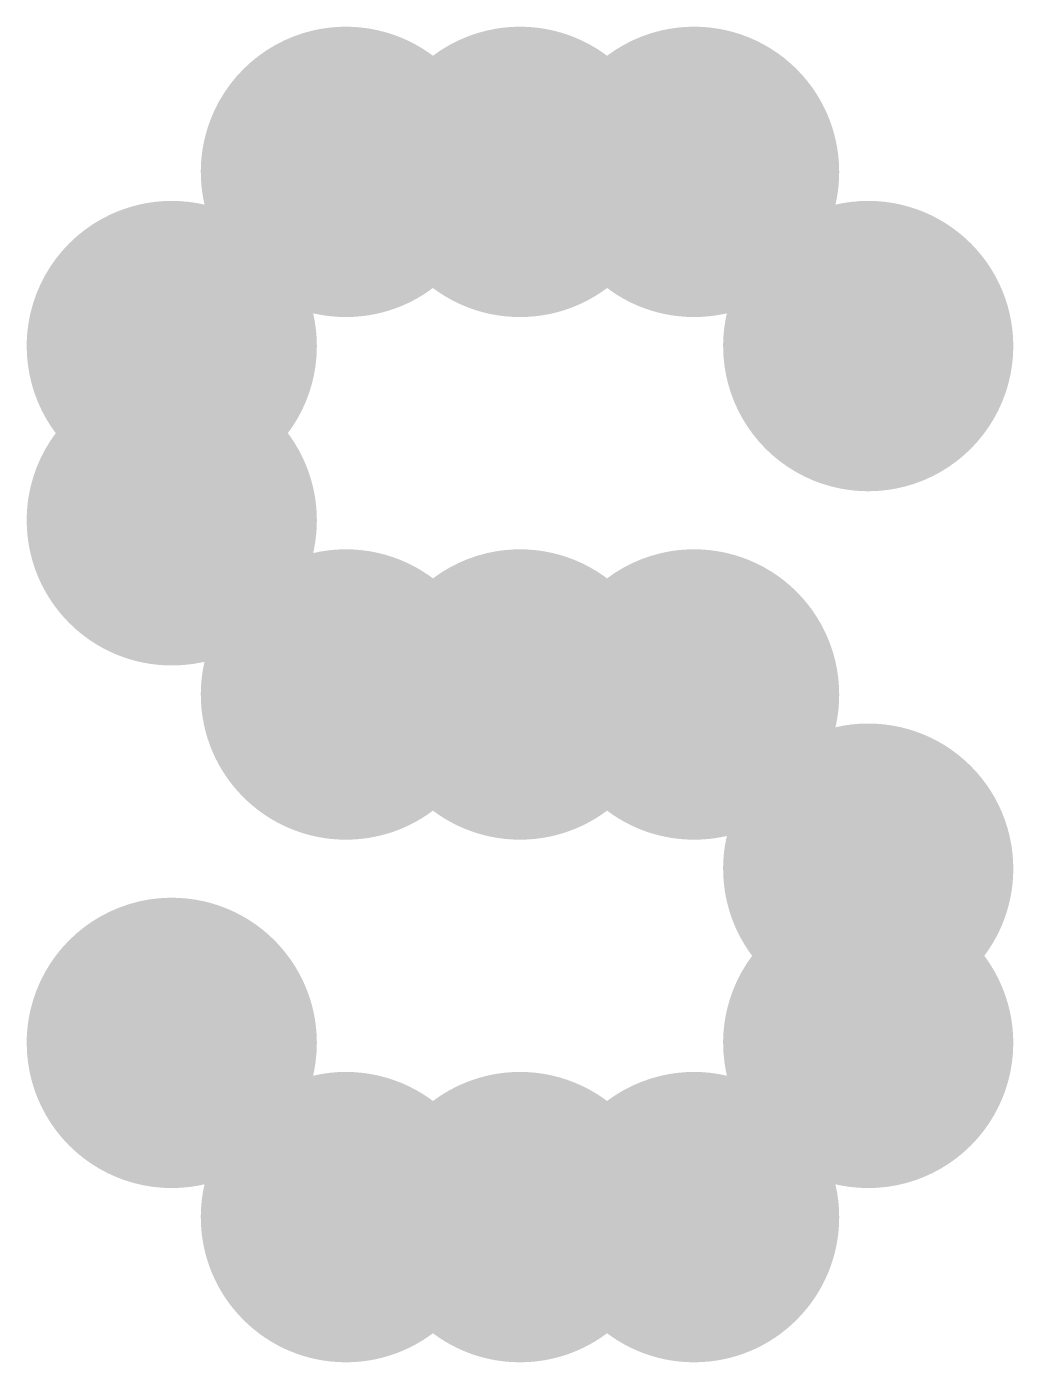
# Model space of a CAD drawing. Header units: millimetres. Extents: x -4.3 to 4.2, y -5.8 to 5.8.
import ezdxf

# ---------------------------------------------------------------- set-up
doc = ezdxf.new("R2010")
doc.units = ezdxf.units.MM
doc.layers.add('t', color=7, linetype='Continuous')

msp = doc.modelspace()

# ---------------------------------------------------------------- hatches: boundary and pattern name
at = {"layer": 't'}
h = msp.add_hatch(color=256, dxfattribs=at)
h.dxf.hatch_style = 1
h.paths.add_polyline_path([(-0.25, 4.5, 0.482622), (-1.782, 5.718, -0.286255), (-2.718, 4.782, 0.057011), (-2.75, 4.5, 1)])
h.paths.add_polyline_path([(-1.782, 5.718, 0.286255), (-2.718, 4.782, 0.286255)], flags=17)
h = msp.add_hatch(color=256, dxfattribs=at)
h.dxf.hatch_style = 1
h.paths.add_polyline_path([(1.25, 4.5, 0.482622), (-0.282, 5.718, -0.286255), (-1.218, 4.782, 0.057011), (-1.25, 4.5, 1)])
h.paths.add_polyline_path([(-0.282, 5.718, 0.286255), (-1.218, 4.782, 0.286255)], flags=17)
h = msp.add_hatch(color=256, dxfattribs=at)
h.dxf.hatch_style = 1
h.paths.add_polyline_path([(2.75, 4.5, 0.482622), (1.218, 5.718, -0.286255), (0.282, 4.782, 0.057011), (0.25, 4.5, 1)])
h.paths.add_polyline_path([(1.218, 5.718, 0.286255), (0.282, 4.782, 0.286255)], flags=17)
h = msp.add_hatch(color=256, dxfattribs=at)
h.dxf.hatch_style = 1
h.paths.add_polyline_path([(-1.75, 3, 0.482622), (-3.282, 4.218, -0.286255), (-4.218, 3.282, 0.057011), (-4.25, 3, 1)])
h.paths.add_polyline_path([(-3.282, 4.218, 0.286255), (-4.218, 3.282, 0.286255)], flags=17)
h = msp.add_hatch(color=256, dxfattribs=at)
h.dxf.hatch_style = 1
h.paths.add_polyline_path([(4.25, 3, 0.482622), (2.718, 4.218, -0.286255), (1.782, 3.282, 0.057011), (1.75, 3, 1)])
h.paths.add_polyline_path([(2.718, 4.218, 0.286255), (1.782, 3.282, 0.286255)], flags=17)
h = msp.add_hatch(color=256, dxfattribs=at)
h.dxf.hatch_style = 1
h.paths.add_polyline_path([(-1.75, 1.5, 0.482622), (-3.282, 2.718, -0.286255), (-4.218, 1.782, 0.057011), (-4.25, 1.5, 1)])
h.paths.add_polyline_path([(-3.282, 2.718, 0.286255), (-4.218, 1.782, 0.286255)], flags=17)
h = msp.add_hatch(color=256, dxfattribs=at)
h.dxf.hatch_style = 1
h.paths.add_polyline_path([(-0.25, 0, 0.482622), (-1.782, 1.218, -0.286255), (-2.718, 0.282, 0.057011), (-2.75, 0, 1)])
h.paths.add_polyline_path([(-1.782, 1.218, 0.286255), (-2.718, 0.282, 0.286255)], flags=17)
h = msp.add_hatch(color=256, dxfattribs=at)
h.dxf.hatch_style = 1
h.paths.add_polyline_path([(1.25, 0, 0.482622), (-0.282, 1.218, -0.286255), (-1.218, 0.282, 0.057011), (-1.25, 0, 1)])
h.paths.add_polyline_path([(-0.282, 1.218, 0.286255), (-1.218, 0.282, 0.286255)], flags=17)
h = msp.add_hatch(color=256, dxfattribs=at)
h.dxf.hatch_style = 1
h.paths.add_polyline_path([(2.75, 0, 0.482622), (1.218, 1.218, -0.286255), (0.282, 0.282, 0.057011), (0.25, 0, 1)])
h.paths.add_polyline_path([(1.218, 1.218, 0.286255), (0.282, 0.282, 0.286255)], flags=17)
h = msp.add_hatch(color=256, dxfattribs=at)
h.dxf.hatch_style = 1
h.paths.add_polyline_path([(4.25, -1.5, 0.482622), (2.718, -0.282, -0.286255), (1.782, -1.218, 0.057011), (1.75, -1.5, 1)])
h.paths.add_polyline_path([(2.718, -0.282, 0.286255), (1.782, -1.218, 0.286255)], flags=17)
h = msp.add_hatch(color=256, dxfattribs=at)
h.dxf.hatch_style = 1
h.paths.add_polyline_path([(-1.75, -3, 0.482622), (-3.282, -1.782, -0.286255), (-4.218, -2.718, 0.057011), (-4.25, -3, 1)])
h.paths.add_polyline_path([(-3.282, -1.782, 0.286255), (-4.218, -2.718, 0.286255)], flags=17)
h = msp.add_hatch(color=256, dxfattribs=at)
h.dxf.hatch_style = 1
h.paths.add_polyline_path([(4.25, -3, 0.482622), (2.718, -1.782, -0.286255), (1.782, -2.718, 0.057011), (1.75, -3, 1)])
h.paths.add_polyline_path([(2.718, -1.782, 0.286255), (1.782, -2.718, 0.286255)], flags=17)
h = msp.add_hatch(color=256, dxfattribs=at)
h.dxf.hatch_style = 1
h.paths.add_polyline_path([(-0.25, -4.5, 0.482622), (-1.782, -3.282, -0.286255), (-2.718, -4.218, 0.057011), (-2.75, -4.5, 1)])
h.paths.add_polyline_path([(-1.782, -3.282, 0.286255), (-2.718, -4.218, 0.286255)], flags=17)
h = msp.add_hatch(color=256, dxfattribs=at)
h.dxf.hatch_style = 1
h.paths.add_polyline_path([(1.25, -4.5, 0.482622), (-0.282, -3.282, -0.286255), (-1.218, -4.218, 0.057011), (-1.25, -4.5, 1)])
h.paths.add_polyline_path([(-0.282, -3.282, 0.286255), (-1.218, -4.218, 0.286255)], flags=17)
h = msp.add_hatch(color=256, dxfattribs=at)
h.dxf.hatch_style = 1
h.paths.add_polyline_path([(2.75, -4.5, 0.482622), (1.218, -3.282, -0.286255), (0.282, -4.218, 0.057011), (0.25, -4.5, 1)])
h.paths.add_polyline_path([(1.218, -3.282, 0.286255), (0.282, -4.218, 0.286255)], flags=17)

doc.saveas('drawing.dxf')
